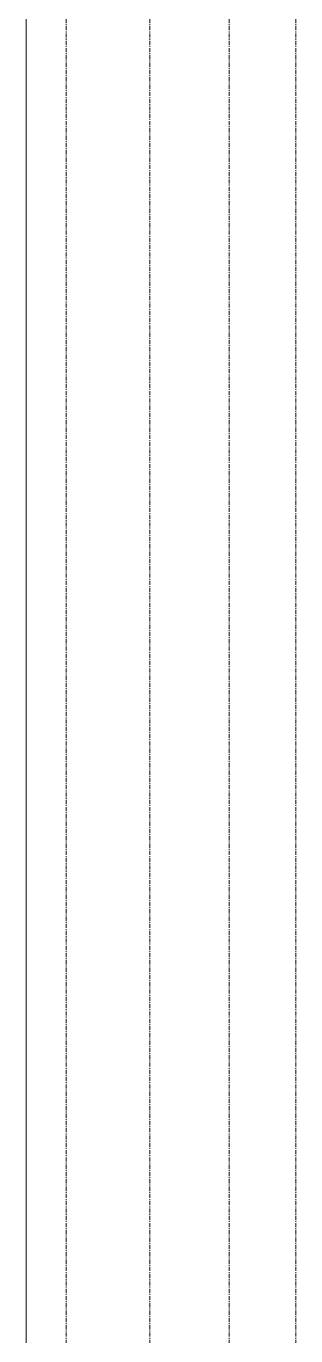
# Model space of a CAD drawing. Header units: inches. Extents: x -23445 to -32, y -314 to 853.
# Drawn here: x -22374.4 to -22342.1, y 301.8 to 458.8 of the extents above; entities that cross this region are included whole.
import ezdxf

# ---------------------------------------------------------------- set-up
doc = ezdxf.new("R2010")
doc.units = ezdxf.units.IN
doc.header["$MEASUREMENT"] = 0
doc.linetypes.add('Grid Line 1_2_', pattern=[0.875, 0.5, -0.125, 0.125, -0.125])
doc.layers.add('G-ANNO-SYMB', color=111, linetype='Continuous', lineweight=9)
doc.layers.add('S-GRID', color=1, linetype='Continuous', lineweight=9)

msp = doc.modelspace()

# ---------------------------------------------------------------- linework, layer by layer
at = {"layer": 'G-ANNO-SYMB'}
msp.add_line((-22374.36, 545.16), (-22374.36, -79.66), dxfattribs=at)
at = {"layer": 'S-GRID', "linetype": 'Grid Line 1_2_'}
for p, q in [((-22369.55, -273.16), (-22369.55, 738.66)), ((-22359.55, -273.16), (-22359.55, 738.66)), ((-22359.55, -273.16), (-22359.55, 738.66)), ((-22350.05, -273.16), (-22350.05, 738.66)), ((-22342.05, -273.16), (-22342.05, 738.66))]:
    msp.add_line(p, q, dxfattribs=at)

doc.saveas('drawing.dxf')
